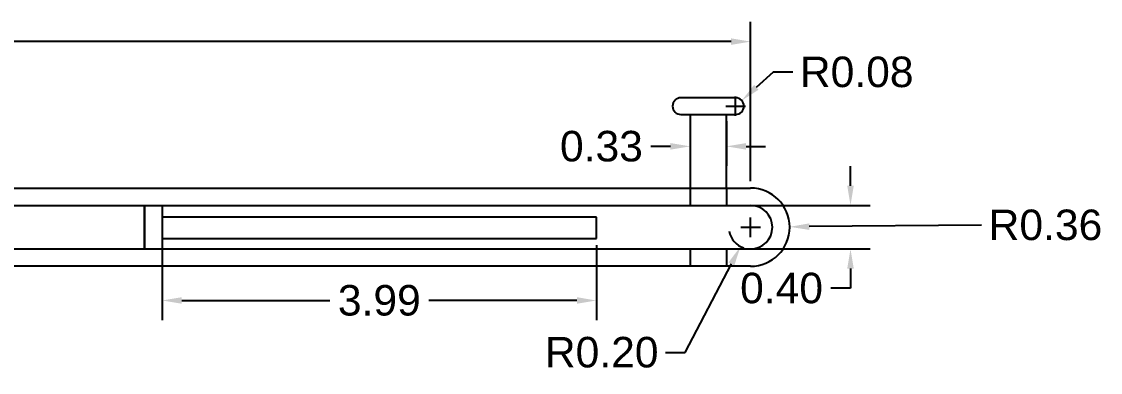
# Model space of a CAD drawing. Header units: centimetres. Extents: x 74 to 106.3, y 54.3 to 74.4.
# Drawn here: x 96.41 to 106.31, y 60.17 to 63.39 of the extents above; entities that cross this region are included whole.
import ezdxf

# ---------------------------------------------------------------- set-up
doc = ezdxf.new("R2010")
doc.units = ezdxf.units.CM
doc.header["$MEASUREMENT"] = 0
doc.styles.get("Standard").update_dxf_attribs({"font": 'arial.ttf'})
doc.dimstyles.get("Standard").update_dxf_attribs({"dimtxt": 0.28, "dimasz": 0.18, "dimexe": 0.18, "dimexo": 0.0625, "dimgap": 0.09, "dimtad": 0, "dimtih": 1, "dimtoh": 1, "dimzin": 0, "dimdsep": 46, "dimtxsty": 'Standard', "dimcen": 0.09, "dimclrd": 240, "dimadec": 0, "dimazin": 0, "dimtfac": 1, "dimtofl": 0, "dimtmove": 0, "dimatfit": 3, "dimfxl": 1, "dimtolj": 1, "dimtzin": 0, "dimarcsym": 0})

# ---------------------------------------------------------------- blocks, each defined once
blk = doc.blocks.new('*D14')
at = {"color": 240, "lineweight": -2, "transparency": 16777216}
for p, q in [((104.0174, 61.88), (104.0174, 62.06)), ((104.0174, 61.12), (104.0174, 60.94)), ((104.0174, 60.94), (103.8374, 60.94))]:
    blk.add_line(p, q, dxfattribs=at)
at = {"color": 0, "lineweight": -2, "transparency": 16777216}
for p, q in [((102.6064, 61.7), (104.1974, 61.7)), ((102.6064, 61.3), (104.1974, 61.3))]:
    blk.add_line(p, q, dxfattribs=at)
at = {"color": 240, "transparency": 16777216}
for points in [[(103.9874, 61.88), (104.0474, 61.88), (104.0174, 61.7)], [(103.9874, 61.12), (104.0474, 61.12), (104.0174, 61.3)]]:
    blk.add_solid(points, dxfattribs=at)
at = {"layer": 'Defpoints', "color": 0, "transparency": 16777216}
for p in [(102.5439, 61.7), (102.5439, 61.3), (104.0174, 61.3)]:
    blk.add_point(p, dxfattribs=at)
at = {"color": 0, "transparency": 16777216, "insert": (103.3842, 60.94), "char_height": 0.28, "attachment_point": 5}
blk.add_mtext('\\A1;0.40', dxfattribs=at)
blk = doc.blocks.new('*D39')
at = {"color": 240, "lineweight": -2, "transparency": 16777216}
for p, q in [((103.3065, 62.9236), (103.1519, 62.7832)), ((103.4865, 62.9236), (103.3065, 62.9236))]:
    blk.add_line(p, q, dxfattribs=at)
at = {"color": 0, "lineweight": -2, "transparency": 16777216}
for p, q in [((102.9619, 62.5208), (102.9619, 62.7008)), ((102.8719, 62.6108), (103.0519, 62.6108))]:
    blk.add_line(p, q, dxfattribs=at)
at = {"color": 240, "transparency": 16777216}
blk.add_solid([(103.1317, 62.8054), (103.1721, 62.761), (103.0186, 62.6622)], dxfattribs=at)
at = {"layer": 'Defpoints', "color": 0, "transparency": 16777216}
for p in [(103.0186, 62.6622), (102.9619, 62.6108)]:
    blk.add_point(p, dxfattribs=at)
at = {"color": 0, "transparency": 16777216, "insert": (104.0744, 62.9236), "char_height": 0.28, "attachment_point": 5}
blk.add_mtext('\\A1;R0.08', dxfattribs=at)
blk = doc.blocks.new('*D40')
at = {"color": 0, "lineweight": -2, "transparency": 16777216}
for p, q in [((102.5439, 62.4717), (102.5439, 62.0618)), ((102.8781, 62.4717), (102.8781, 62.0618))]:
    blk.add_line(p, q, dxfattribs=at)
at = {"color": 240, "lineweight": -2, "transparency": 16777216}
for p, q in [((102.3639, 62.2418), (102.1839, 62.2418)), ((103.0581, 62.2418), (103.2381, 62.2418))]:
    blk.add_line(p, q, dxfattribs=at)
at = {"color": 240, "transparency": 16777216}
for points in [[(102.3639, 62.2718), (102.3639, 62.2118), (102.5439, 62.2418)], [(103.0581, 62.2718), (103.0581, 62.2118), (102.8781, 62.2418)]]:
    blk.add_solid(points, dxfattribs=at)
at = {"layer": 'Defpoints', "color": 0, "transparency": 16777216}
for p in [(102.5439, 62.5342), (102.8781, 62.5342), (102.5439, 62.2418)]:
    blk.add_point(p, dxfattribs=at)
at = {"color": 0, "transparency": 16777216, "insert": (101.7302, 62.2418), "char_height": 0.28, "attachment_point": 5}
blk.add_mtext('\\A1;0.33', dxfattribs=at)
blk = doc.blocks.new('*D41')
at = {"color": 0, "lineweight": -2, "transparency": 16777216}
for p, q in [((97.6966, 61.3352), (97.6966, 60.6474)), ((101.6842, 61.3352), (101.6842, 60.6474))]:
    blk.add_line(p, q, dxfattribs=at)
at = {"color": 240, "lineweight": -2, "transparency": 16777216}
for p, q in [((97.8766, 60.8274), (99.2366, 60.8274)), ((101.5042, 60.8274), (100.1443, 60.8274))]:
    blk.add_line(p, q, dxfattribs=at)
at = {"color": 240, "transparency": 16777216}
for points in [[(97.8766, 60.8574), (97.8766, 60.7974), (97.6966, 60.8274)], [(101.5042, 60.8574), (101.5042, 60.7974), (101.6842, 60.8274)]]:
    blk.add_solid(points, dxfattribs=at)
at = {"layer": 'Defpoints', "color": 0, "transparency": 16777216}
for p in [(97.6966, 61.3977), (101.6842, 61.3977), (101.6842, 60.8274)]:
    blk.add_point(p, dxfattribs=at)
at = {"color": 0, "transparency": 16777216, "insert": (99.6904, 60.8274), "char_height": 0.28, "attachment_point": 5}
blk.add_mtext('\\A1;3.99', dxfattribs=at)
blk = doc.blocks.new('*D42')
at = {"color": 0, "lineweight": -2, "transparency": 16777216}
for p, q in [((86.5, 61.9213), (86.5, 63.3831)), ((103.1, 61.9213), (103.1, 63.3831))]:
    blk.add_line(p, q, dxfattribs=at)
at = {"color": 240, "lineweight": -2, "transparency": 16777216}
for p, q in [((86.68, 63.2031), (94.2512, 63.2031)), ((102.92, 63.2031), (95.3488, 63.2031))]:
    blk.add_line(p, q, dxfattribs=at)
at = {"color": 240, "transparency": 16777216}
for points in [[(86.68, 63.2331), (86.68, 63.1731), (86.5, 63.2031)], [(102.92, 63.2331), (102.92, 63.1731), (103.1, 63.2031)]]:
    blk.add_solid(points, dxfattribs=at)
at = {"layer": 'Defpoints', "color": 0, "transparency": 16777216}
for p in [(103.1, 63.2031), (86.5, 61.8588), (103.1, 61.8588)]:
    blk.add_point(p, dxfattribs=at)
at = {"color": 0, "transparency": 16777216, "insert": (94.8, 63.2031), "char_height": 0.28, "attachment_point": 5}
blk.add_mtext('\\A1;16.60', dxfattribs=at)
blk = doc.blocks.new('*D43')
at = {"color": 0, "lineweight": -2, "transparency": 16777216}
for p, q in [((103.1, 61.41), (103.1, 61.59)), ((103.01, 61.5), (103.19, 61.5))]:
    blk.add_line(p, q, dxfattribs=at)
at = {"color": 240, "lineweight": -2, "transparency": 16777216}
for p, q in [((102.4998, 60.3512), (102.924, 61.1632)), ((102.3198, 60.3512), (102.4998, 60.3512))]:
    blk.add_line(p, q, dxfattribs=at)
at = {"color": 0, "lineweight": -2, "transparency": 16777216}
blk.add_arc((103.1, 61.5), 0.2, 190.84887, 252.09507, dxfattribs=at)
at = {"color": 240, "transparency": 16777216}
blk.add_solid([(102.8974, 61.1771), (102.9506, 61.1493), (103.0074, 61.3227)], dxfattribs=at)
at = {"layer": 'Defpoints', "color": 0, "transparency": 16777216}
for p in [(103.1, 61.5), (103.0074, 61.3227)]:
    blk.add_point(p, dxfattribs=at)
at = {"color": 0, "transparency": 16777216, "insert": (101.7326, 60.3512), "char_height": 0.28, "attachment_point": 5}
blk.add_mtext('\\A1;R0.20', dxfattribs=at)
blk = doc.blocks.new('*D44')
at = {"color": 0, "lineweight": -2, "transparency": 16777216}
for p, q in [((103.1, 61.41), (103.1, 61.59)), ((103.01, 61.5), (103.19, 61.5))]:
    blk.add_line(p, q, dxfattribs=at)
at = {"color": 240, "lineweight": -2, "transparency": 16777216}
blk.add_line((105.2203, 61.5197), (103.6388, 61.505), dxfattribs=at)
at = {"color": 240, "transparency": 16777216}
blk.add_solid([(103.6385, 61.535), (103.6391, 61.475), (103.4588, 61.5033)], dxfattribs=at)
at = {"layer": 'Defpoints', "color": 0, "transparency": 16777216}
for p in [(103.1, 61.5), (103.4588, 61.5033)]:
    blk.add_point(p, dxfattribs=at)
at = {"color": 0, "transparency": 16777216, "insert": (105.8078, 61.5197), "char_height": 0.28, "attachment_point": 5}
blk.add_mtext('\\A1;R0.36', dxfattribs=at)

msp = doc.modelspace()

# ---------------------------------------------------------------- linework, layer by layer
at = {"color": 7}
for p, q in [((83.1, 61.8588), (103.1, 61.8588)), ((102.5439, 61.8588), (102.5439, 61.7)), ((102.8781, 61.8588), (102.8781, 61.7)), ((87, 61.7), (103.1, 61.7)), ((97.6966, 61.7), (97.6966, 61.3)), ((101.6842, 61.593), (97.6966, 61.593)), ((97.6966, 61.593), (97.6966, 61.3977)), ((101.6842, 61.3977), (101.6842, 61.593)), ((97.6966, 61.3977), (101.6842, 61.3977)), ((87, 61.3), (103.1, 61.3)), ((102.5439, 61.3), (102.5439, 61.1412)), ((102.8781, 61.3), (102.8781, 61.1412)), ((103.1, 61.1412), (83.1, 61.1412))]:
    msp.add_line(p, q, dxfattribs=at)
for points in [[(102.9619, 62.6873), (102.4601, 62.6873)], [(102.4601, 62.5342), (102.9619, 62.5342)], [(102.5439, 62.5342), (102.5439, 61.8588), (102.8781, 61.8588), (102.8781, 62.5342)]]:
    msp.add_lwpolyline(points, dxfattribs=at)
msp.add_lwpolyline([(97.5329, 61.7), (97.5329, 61.7), (97.5329, 61.3), (97.5329, 61.3)], close=True, dxfattribs=at)
for centre, radius, start, end in [((102.4601, 62.6108), 0.0766, 90, 270), ((102.9619, 62.6108), 0.0766, 270, 90), ((103.1, 61.5), 0.3588, 270, 90), ((103.1, 61.5), 0.2, 270, 90)]:
    msp.add_arc(centre, radius, start, end, dxfattribs=at)

# ---------------------------------------------------------------- dimensions: what is measured, and where the dimension line sits
for base, p1, p2, picture, middle in [((103.1, 63.2031), (86.5, 61.8588), (103.1, 61.8588), '*D42', (94.8, 63.2031)), ((102.5439, 62.2418), (102.8781, 62.5342), (102.5439, 62.5342), '*D40', (101.7302, 62.2418)), ((101.6842, 60.8274), (97.6966, 61.3977), (101.6842, 61.3977), '*D41', (99.6904, 60.8274))]:
    dim = msp.add_linear_dim(base=base, p1=p1, p2=p2, dimstyle='Standard', dxfattribs=at)
    dim.commit()
    dim.dimension.update_dxf_attribs({"geometry": picture, "text_midpoint": middle})
for center, mpoint, picture, middle in [((102.9619, 62.6108), (103.0186, 62.6622), '*D39', (104.0744, 62.9236)), ((103.1, 61.5), (103.4588, 61.5033), '*D44', (105.2203, 61.5197)), ((103.1, 61.5), (103.0074, 61.3227), '*D43', (101.7326, 60.3512))]:
    dim = msp.add_radius_dim(center=center, mpoint=mpoint, dimstyle='Standard', dxfattribs=at)
    dim.commit()
    dim.dimension.update_dxf_attribs({"geometry": picture, "text_midpoint": middle, "dimtype": 164})
dim = msp.add_linear_dim(base=(104.0174, 61.3), p1=(102.5439, 61.7), p2=(102.5439, 61.3), angle=90, dimstyle='Standard', dxfattribs=at)
dim.commit()
dim.dimension.update_dxf_attribs({"geometry": '*D14', "text_midpoint": (103.3842, 60.94)})

doc.saveas('drawing.dxf')
